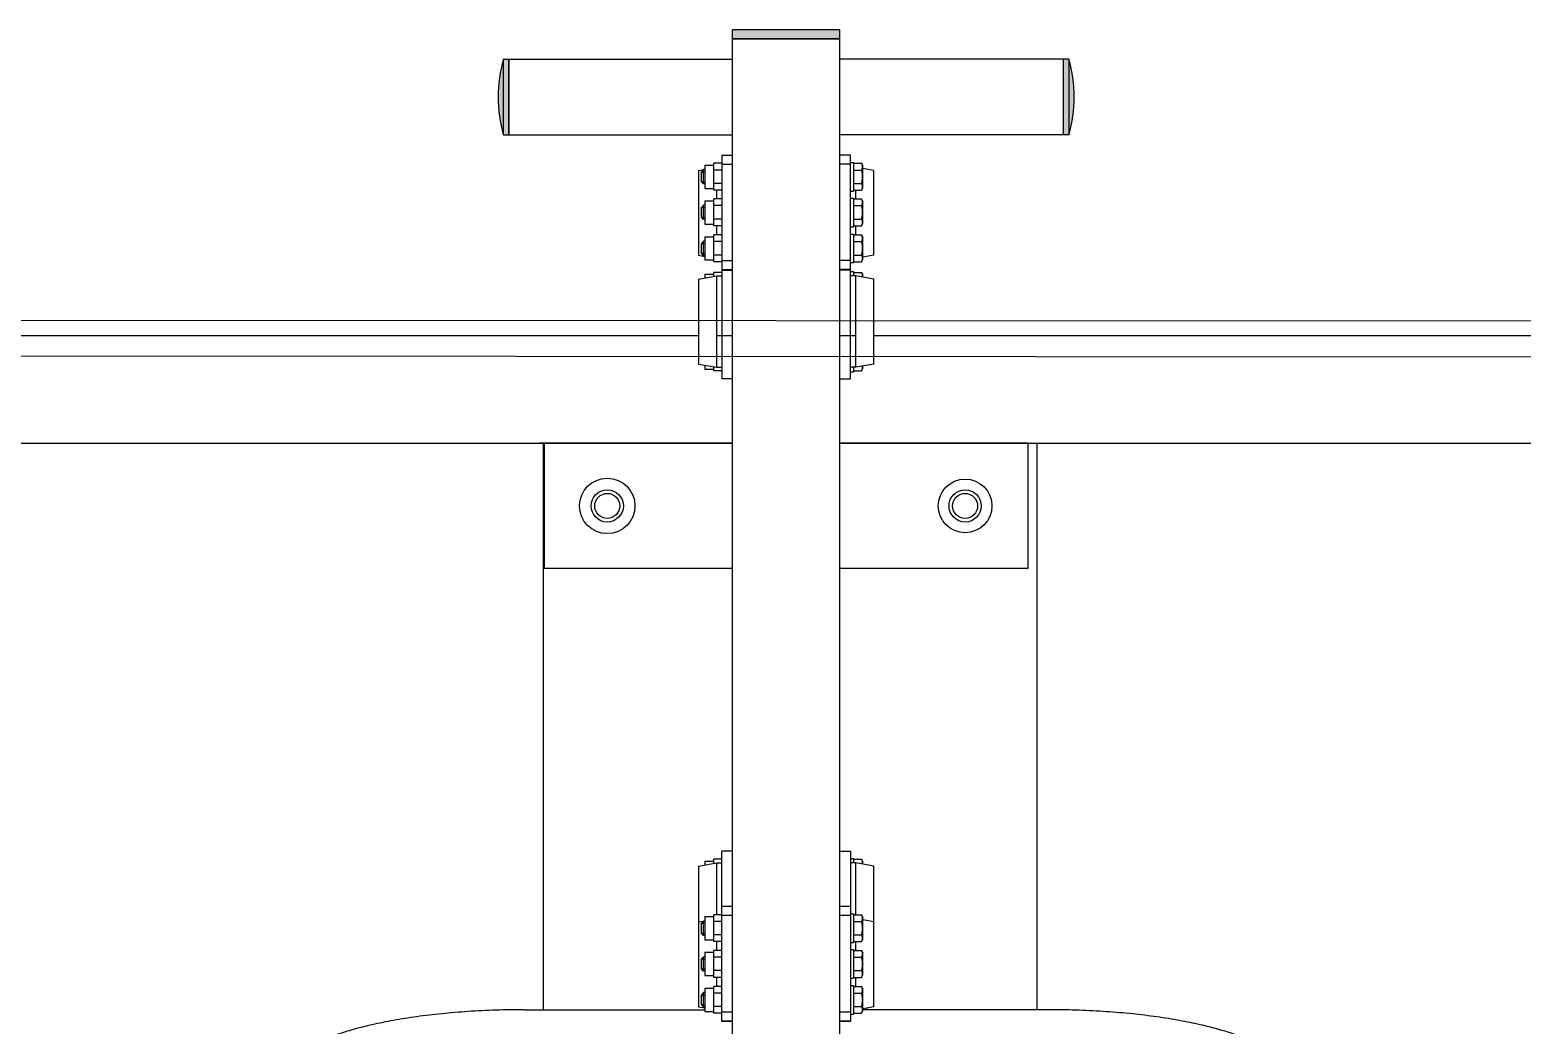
# Model space of a CAD drawing. Header units: millimetres. Extents: x -3908 to 2633, y -3782 to 2670.
# Drawn here: x -1227 to -393, y -773 to -216 of the extents above; entities that cross this region are included whole.
import ezdxf

# ---------------------------------------------------------------- set-up
doc = ezdxf.new("R2010")
doc.units = ezdxf.units.MM
doc.layers.add('DIKOM_ОБЪЕКТ', color=7, linetype='Continuous')

msp = doc.modelspace()

# ---------------------------------------------------------------- hatches: boundary and pattern name
at = {"layer": 'DIKOM_ОБЪЕКТ'}
h = msp.add_hatch(color=256, dxfattribs=at)
h.paths.add_polyline_path([(-834.04, -221.28), (-774.04, -221.28), (-774.04, -216.28), (-834.04, -216.28)])
h.paths.add_polyline_path([(-649.04, -232.7), (-649.04, -275), (-646.04, -275), (-646.04, -232.7)])
h.paths.add_polyline_path([(-643.04, -253.85), (-643.84, -242.85), (-646.04, -232.7), (-646.04, -275), (-643.75, -264.21)])
h.paths.add_polyline_path([(-959.04, -275), (-959.04, -232.7), (-962.04, -232.7), (-962.04, -275)])
h.paths.add_polyline_path([(-962.04, -275), (-962.04, -232.7), (-964.33, -243.48), (-965.04, -253.85), (-964.24, -264.84)])

# ---------------------------------------------------------------- linework, layer by layer
for p, q in [((-774.04, -216.28), (-834.04, -216.28)), ((-834.04, -986.23), (-834.04, -216.28)), ((-774.04, -986.23), (-774.04, -216.28)), ((-774.04, -221.28), (-834.04, -221.28)), ((-834.04, -221.28), (-774.04, -221.28)), ((-962.04, -232.7), (-834.04, -232.7)), ((-962.04, -275), (-962.04, -232.7)), ((-959.04, -275), (-959.04, -232.7)), ((-959.04, -232.7), (-959.04, -275)), ((-646.04, -232.7), (-774.04, -232.7)), ((-649.04, -275), (-649.04, -232.7)), ((-646.04, -232.7), (-646.04, -275)), ((-962.04, -275), (-834.04, -275)), ((-646.04, -275), (-774.04, -275)), ((-849.54, -291.88), (-849.54, -304.88)), ((-849.54, -291.88), (-844.44, -291.88)), ((-840.04, -290.87), (-844.44, -290.87)), ((-844.44, -305.89), (-844.44, -290.87)), ((-840.04, -286.29), (-834.04, -286.29)), ((-840.04, -286.29), (-840.04, -411.35)), ((-840.04, -291.28), (-834.04, -291.28)), ((-768.04, -286.29), (-774.04, -286.29)), ((-768.04, -291.28), (-774.04, -291.28)), ((-768.04, -411.35), (-768.04, -286.29)), ((-768.04, -290.38), (-766.44, -290.38)), ((-766.44, -290.38), (-766.44, -306.38)), ((-766.44, -290.87), (-761.91, -290.87)), ((-761.91, -290.88), (-761.91, -290.87)), ((-761.91, -290.88), (-761.14, -292.21)), ((-853.04, -294.8), (-849.54, -294.19)), ((-853.04, -294.8), (-853.04, -342.28)), ((-850.19, -294.38), (-851.44, -295.63)), ((-851.44, -301.13), (-851.44, -295.63)), ((-851.44, -295.63), (-849.54, -295.63)), ((-849.54, -294.38), (-850.19, -294.38)), ((-850.19, -302.38), (-850.19, -294.38)), ((-840.04, -294.61), (-844.44, -294.61)), ((-766.44, -294.61), (-761.91, -294.61)), ((-761.14, -304.56), (-761.14, -292.21)), ((-755.04, -294.8), (-761.14, -293.73)), ((-755.04, -342.28), (-755.04, -294.8)), ((-850.19, -302.38), (-851.44, -301.13)), ((-851.44, -301.13), (-849.54, -301.13)), ((-849.54, -302.38), (-850.19, -302.38)), ((-849.54, -304.88), (-844.44, -304.88)), ((-840.04, -302.12), (-844.44, -302.12)), ((-840.04, -305.89), (-844.44, -305.89)), ((-843.04, -305.89), (-843.04, -310.81)), ((-768.04, -306.38), (-766.44, -306.38)), ((-766.44, -302.12), (-761.91, -302.12)), ((-766.44, -305.89), (-761.91, -305.89)), ((-765.04, -310.81), (-765.04, -305.89)), ((-761.91, -305.88), (-761.14, -304.56)), ((-761.91, -305.88), (-761.91, -305.89)), ((-850.19, -314.31), (-851.44, -315.56)), ((-851.44, -321.06), (-851.44, -315.56)), ((-851.44, -315.56), (-849.54, -315.56)), ((-849.54, -314.31), (-850.19, -314.31)), ((-850.19, -322.31), (-850.19, -314.31)), ((-849.54, -311.81), (-849.54, -324.81)), ((-849.54, -311.81), (-844.44, -311.81)), ((-840.04, -310.81), (-844.44, -310.81)), ((-844.44, -325.82), (-844.44, -310.81)), ((-840.04, -314.54), (-844.44, -314.54)), ((-768.04, -310.31), (-766.44, -310.31)), ((-766.44, -310.31), (-766.44, -326.31)), ((-766.44, -310.81), (-761.91, -310.81)), ((-766.44, -314.54), (-761.91, -314.54)), ((-761.91, -310.82), (-761.91, -310.81)), ((-761.91, -310.82), (-761.14, -312.14)), ((-761.14, -324.49), (-761.14, -312.14)), ((-850.19, -322.31), (-851.44, -321.06)), ((-851.44, -321.06), (-849.54, -321.06)), ((-849.54, -322.31), (-850.19, -322.31)), ((-849.54, -324.81), (-844.44, -324.81)), ((-840.04, -322.05), (-844.44, -322.05)), ((-766.44, -322.05), (-761.91, -322.05)), ((-761.91, -325.81), (-761.14, -324.49)), ((-849.54, -331.88), (-849.54, -344.88)), ((-849.54, -331.88), (-844.44, -331.88)), ((-840.04, -325.82), (-844.44, -325.82)), ((-840.04, -330.87), (-844.44, -330.87)), ((-844.44, -345.89), (-844.44, -330.87)), ((-843.04, -325.82), (-843.04, -330.87)), ((-768.04, -326.31), (-766.44, -326.31)), ((-768.04, -330.38), (-766.44, -330.38)), ((-766.44, -325.82), (-761.91, -325.82)), ((-766.44, -330.38), (-766.44, -346.38)), ((-766.44, -330.87), (-761.91, -330.87)), ((-765.04, -330.87), (-765.04, -325.82)), ((-761.91, -325.81), (-761.91, -325.82)), ((-761.91, -330.88), (-761.91, -330.87)), ((-761.91, -330.88), (-761.14, -332.21)), ((-761.14, -344.56), (-761.14, -332.21)), ((-850.19, -334.38), (-851.44, -335.63)), ((-851.44, -341.13), (-851.44, -335.63)), ((-851.44, -335.63), (-849.54, -335.63)), ((-850.19, -342.38), (-851.44, -341.13)), ((-851.44, -341.13), (-849.54, -341.13)), ((-849.54, -334.38), (-850.19, -334.38)), ((-850.19, -342.38), (-850.19, -334.38)), ((-840.04, -334.61), (-844.44, -334.61)), ((-766.44, -334.61), (-761.91, -334.61)), ((-853.04, -342.28), (-849.54, -342.89)), ((-849.54, -342.38), (-850.19, -342.38)), ((-849.54, -344.88), (-844.44, -344.88)), ((-840.04, -342.12), (-844.44, -342.12)), ((-840.04, -345.89), (-844.44, -345.89)), ((-840.04, -345.28), (-834.04, -345.28)), ((-768.04, -345.28), (-774.04, -345.28)), ((-768.04, -346.38), (-766.44, -346.38)), ((-766.44, -342.12), (-761.91, -342.12)), ((-766.44, -345.89), (-761.91, -345.89)), ((-761.91, -345.88), (-761.14, -344.56)), ((-761.91, -345.88), (-761.91, -345.89)), ((-755.04, -342.28), (-761.14, -343.35)), ((-853.04, -355.61), (-843.04, -353.85)), ((-853.04, -355.61), (-853.04, -403.09)), ((-849.54, -352.85), (-844.44, -352.85)), ((-849.54, -352.85), (-849.54, -355)), ((-844.44, -354.1), (-844.44, -351.84)), ((-840.04, -351.84), (-844.44, -351.84)), ((-843.04, -353.85), (-843.04, -404.85)), ((-843.04, -353.85), (-840.04, -353.85)), ((-840.04, -350.29), (-834.04, -350.29)), ((-840.04, -350.54), (-834.04, -350.54)), ((-768.04, -350.29), (-774.04, -350.29)), ((-768.04, -350.54), (-774.04, -350.54)), ((-768.04, -351.35), (-766.44, -351.35)), ((-765.04, -353.85), (-768.04, -353.85)), ((-766.44, -351.35), (-766.44, -353.85)), ((-766.44, -351.84), (-761.91, -351.84)), ((-755.04, -355.61), (-765.04, -353.85)), ((-765.04, -404.85), (-765.04, -353.85)), ((-761.91, -351.84), (-761.14, -353.17)), ((-761.14, -354.54), (-761.14, -353.17)), ((-755.04, -403.09), (-755.04, -355.61)), ((85.81, -379.35), (-1894.04, -378.41)), ((-853.04, -387.35), (-1879.04, -387.35)), ((-834.04, -387.35), (-843.04, -387.35)), ((-765.04, -387.35), (-774.04, -387.35)), ((32.19, -387.35), (-755.04, -387.35)), ((85.81, -399.35), (-1894.04, -398.41)), ((-853.04, -403.09), (-843.04, -404.85)), ((-849.54, -403.7), (-849.54, -405.85)), ((-849.54, -405.85), (-844.44, -405.85)), ((-844.44, -406.86), (-844.44, -404.6)), ((-840.04, -406.86), (-844.44, -406.86)), ((-843.04, -404.85), (-840.04, -404.85)), ((-765.04, -404.85), (-768.04, -404.85)), ((-768.04, -407.35), (-766.44, -407.35)), ((-766.44, -404.85), (-766.44, -407.35)), ((-766.44, -406.86), (-761.91, -406.86)), ((-755.04, -403.09), (-765.04, -404.85)), ((-761.91, -406.86), (-761.14, -405.52)), ((-761.14, -405.52), (-761.14, -404.16)), ((-834.04, -411.35), (-840.04, -411.35)), ((-774.04, -411.35), (-768.04, -411.35)), ((-1879.04, -447.35), (-834.04, -447.35)), ((-879.04, -447.35), (-942.04, -447.35)), ((-939.72, -763.92), (-939.72, -447.35)), ((-939.04, -517.35), (-939.04, -447.35)), ((-834.04, -447.35), (-939.04, -447.35)), ((-774.04, -447.35), (48.27, -447.35)), ((-669.04, -447.35), (-774.04, -447.35)), ((-729.04, -447.35), (-666.04, -447.35)), ((-669.04, -447.35), (-669.04, -517.35)), ((-663.72, -763.92), (-663.72, -447.35)), ((-834.04, -517.35), (-939.04, -517.35)), ((-669.04, -517.35), (-774.04, -517.35)), ((-834.04, -675.35), (-840.04, -675.35)), ((-840.04, -770.54), (-840.04, -675.35)), ((-774.04, -675.35), (-768.04, -675.35)), ((-768.04, -675.35), (-768.04, -770.54)), ((-853.04, -683.61), (-843.04, -681.85)), ((-853.04, -683.61), (-853.04, -762.28)), ((-849.54, -680.85), (-844.44, -680.85)), ((-849.54, -680.85), (-849.54, -683)), ((-844.44, -681.72), (-844.44, -679.84)), ((-840.04, -679.84), (-844.44, -679.84)), ((-844.44, -682.1), (-844.44, -681.72)), ((-843.04, -681.85), (-843.04, -710.87)), ((-843.04, -681.85), (-840.04, -681.85)), ((-768.04, -679.35), (-766.44, -679.35)), ((-765.04, -681.85), (-768.04, -681.85)), ((-766.44, -679.35), (-766.44, -681.17)), ((-766.44, -679.84), (-761.91, -679.84)), ((-766.44, -681.17), (-766.44, -681.85)), ((-755.04, -683.61), (-765.04, -681.85)), ((-765.04, -710.87), (-765.04, -681.85)), ((-761.91, -679.84), (-761.14, -681.17)), ((-761.14, -682.54), (-761.14, -681.17)), ((-755.04, -762.28), (-755.04, -683.61)), ((-834.04, -706.29), (-840.04, -706.29)), ((-768.04, -706.29), (-774.04, -706.29)), ((-853.04, -714.8), (-849.54, -714.18)), ((-850.19, -714.38), (-851.44, -715.63)), ((-851.44, -721.13), (-851.44, -715.63)), ((-851.44, -715.63), (-849.54, -715.63)), ((-849.54, -714.38), (-850.19, -714.38)), ((-850.19, -722.38), (-850.19, -714.38)), ((-849.54, -711.88), (-849.54, -724.88)), ((-849.54, -711.88), (-844.44, -711.88)), ((-840.04, -710.87), (-844.44, -710.87)), ((-844.44, -725.88), (-844.44, -710.87)), ((-840.04, -714.61), (-844.44, -714.61)), ((-834.04, -711.28), (-840.04, -711.28)), ((-768.04, -711.28), (-774.04, -711.28)), ((-768.04, -710.38), (-766.44, -710.38)), ((-766.44, -710.38), (-766.44, -726.38)), ((-766.44, -710.87), (-761.91, -710.87)), ((-766.44, -714.61), (-761.91, -714.61)), ((-761.91, -710.88), (-761.91, -710.87)), ((-761.91, -710.88), (-761.14, -712.2)), ((-761.14, -724.55), (-761.14, -712.2)), ((-755.04, -714.8), (-761.14, -713.73)), ((-850.19, -722.38), (-851.44, -721.13)), ((-851.44, -721.13), (-849.54, -721.13)), ((-849.54, -722.38), (-850.19, -722.38)), ((-849.54, -724.88), (-844.44, -724.88)), ((-840.04, -722.12), (-844.44, -722.12)), ((-766.44, -722.12), (-761.91, -722.12)), ((-761.91, -725.87), (-761.14, -724.55)), ((-849.54, -731.81), (-849.54, -744.81)), ((-849.54, -731.81), (-844.44, -731.81)), ((-840.04, -725.88), (-844.44, -725.88)), ((-840.04, -730.81), (-844.44, -730.81)), ((-844.44, -745.82), (-844.44, -730.81)), ((-843.04, -725.88), (-843.04, -730.81)), ((-768.04, -726.38), (-766.44, -726.38)), ((-768.04, -730.31), (-766.44, -730.31)), ((-766.44, -725.88), (-761.91, -725.88)), ((-766.44, -730.31), (-766.44, -746.31)), ((-766.44, -730.81), (-761.91, -730.81)), ((-765.04, -730.81), (-765.04, -725.88)), ((-761.91, -725.87), (-761.91, -725.88)), ((-761.91, -730.82), (-761.91, -730.81)), ((-761.91, -730.82), (-761.14, -732.14)), ((-761.14, -744.49), (-761.14, -732.14)), ((-850.19, -734.31), (-851.44, -735.56)), ((-851.44, -741.06), (-851.44, -735.56)), ((-851.44, -735.56), (-849.54, -735.56)), ((-850.19, -742.31), (-851.44, -741.06)), ((-851.44, -741.06), (-849.54, -741.06)), ((-849.54, -734.31), (-850.19, -734.31)), ((-850.19, -742.31), (-850.19, -734.31)), ((-840.04, -734.54), (-844.44, -734.54)), ((-840.04, -742.05), (-844.44, -742.05)), ((-766.44, -734.54), (-761.91, -734.54)), ((-766.44, -742.05), (-761.91, -742.05)), ((-849.54, -742.31), (-850.19, -742.31)), ((-849.54, -744.81), (-844.44, -744.81)), ((-840.04, -745.82), (-844.44, -745.82)), ((-843.04, -745.82), (-843.04, -750.87)), ((-768.04, -746.31), (-766.44, -746.31)), ((-768.04, -750.38), (-766.44, -750.38)), ((-766.44, -745.82), (-761.91, -745.82)), ((-766.44, -750.38), (-766.44, -766.38)), ((-765.04, -750.87), (-765.04, -745.82)), ((-761.91, -745.81), (-761.14, -744.49)), ((-761.91, -745.81), (-761.91, -745.82)), ((-850.19, -754.38), (-851.44, -755.63)), ((-851.44, -761.13), (-851.44, -755.63)), ((-851.44, -755.63), (-849.54, -755.63)), ((-849.54, -754.38), (-850.19, -754.38)), ((-850.19, -762.38), (-850.19, -754.38)), ((-849.54, -751.88), (-849.54, -764.88)), ((-849.54, -751.88), (-844.44, -751.88)), ((-840.04, -750.87), (-844.44, -750.87)), ((-844.44, -765.88), (-844.44, -750.87)), ((-840.04, -754.61), (-844.44, -754.61)), ((-766.44, -750.87), (-761.91, -750.87)), ((-766.44, -754.61), (-761.91, -754.61)), ((-761.91, -750.88), (-761.91, -750.87)), ((-761.91, -750.88), (-761.14, -752.2)), ((-761.14, -764.55), (-761.14, -752.2)), ((-950.35, -763.92), (-849.54, -763.92)), ((-853.04, -762.28), (-849.54, -762.89)), ((-850.19, -762.38), (-851.44, -761.13)), ((-851.44, -761.13), (-849.54, -761.13)), ((-849.54, -762.38), (-850.19, -762.38)), ((-849.54, -764.88), (-844.44, -764.88)), ((-840.04, -762.12), (-844.44, -762.12)), ((-840.04, -765.88), (-844.44, -765.88)), ((-834.04, -765.28), (-840.04, -765.28)), ((-768.04, -765.28), (-774.04, -765.28)), ((-768.04, -766.38), (-766.44, -766.38)), ((-766.44, -762.12), (-761.91, -762.12)), ((-766.44, -765.88), (-761.91, -765.88)), ((-761.91, -765.87), (-761.14, -764.55)), ((-761.91, -765.87), (-761.91, -765.88)), ((-755.04, -762.28), (-761.14, -763.35)), ((-657.74, -763.92), (-761.14, -763.92)), ((-759.04, -763.92), (-759.04, -762.98)), ((-834.04, -770.29), (-840.04, -770.29)), ((-834.04, -770.54), (-840.04, -770.54)), ((-768.04, -770.29), (-774.04, -770.29)), ((-768.04, -770.54), (-774.04, -770.54))]:
    msp.add_line(p, q, dxfattribs=at)
for centre, radius in [((-904.04, -482.35), 15.5), ((-904.04, -482.35), 9), ((-904.04, -482.35), 7), ((-704.04, -482.35), 15), ((-704.04, -482.35), 9), ((-704.04, -482.35), 7)]:
    msp.add_circle(centre, radius, dxfattribs=at)
for centre, start, end in [((-888.99, -253.85), 163.85359, 180), ((-719.1, -253.85), 0, 16.14641), ((-888.99, -253.85), 180, 196.14641), ((-719.1, -253.85), 343.85359, 0)]:
    msp.add_arc(centre, 76.05, start, end, dxfattribs=at)
for points, knots in [([(-761.91, -294.61), (-761.77, -294.37), (-761.62, -294.06), (-761.47, -293.65), (-761.4, -293.4), (-761.36, -293.15), (-761.33, -292.92), (-761.33, -292.7), (-761.34, -292.45), (-761.38, -292.18), (-761.46, -291.85), (-761.62, -291.42), (-761.79, -291.09), (-761.91, -290.88)], [0, 0, 0, 0, 2.757796, 3.597749, 4.649851, 5.507707, 6.37628, 7.207444, 7.985851, 9.11007, 10.215271, 11.642519, 14, 14, 14, 14]), ([(-761.91, -302.12), (-761.83, -301.83), (-761.71, -301.4), (-761.57, -300.76), (-761.48, -300.23), (-761.4, -299.68), (-761.36, -299.18), (-761.33, -298.72), (-761.33, -298.27), (-761.34, -297.85), (-761.37, -297.37), (-761.43, -296.77), (-761.59, -295.83), (-761.77, -295.09), (-761.91, -294.61)], [0, 0, 0, 0, 1.792921, 2.606895, 3.844333, 4.968544, 5.885196, 6.813299, 7.701429, 8.533187, 9.335775, 10.524184, 12.063388, 15, 15, 15, 15]), ([(-761.91, -305.89), (-761.77, -305.65), (-761.62, -305.33), (-761.47, -304.91), (-761.4, -304.66), (-761.36, -304.41), (-761.33, -304.18), (-761.33, -303.96), (-761.34, -303.71), (-761.38, -303.43), (-761.46, -303.11), (-761.62, -302.66), (-761.79, -302.33), (-761.91, -302.12)], [0, 0, 0, 0, 2.750356, 3.588044, 4.637308, 5.492849, 6.359079, 7.188001, 7.964308, 9.085494, 10.187714, 11.611112, 14, 14, 14, 14]), ([(-761.91, -314.54), (-761.77, -314.31), (-761.62, -313.99), (-761.47, -313.58), (-761.4, -313.33), (-761.36, -313.08), (-761.33, -312.85), (-761.33, -312.63), (-761.34, -312.38), (-761.38, -312.11), (-761.46, -311.79), (-761.62, -311.35), (-761.79, -311.02), (-761.91, -310.82)], [0, 0, 0, 0, 2.757796, 3.597749, 4.649851, 5.507707, 6.37628, 7.207444, 7.985851, 9.11007, 10.215271, 11.642519, 14, 14, 14, 14]), ([(-761.91, -322.05), (-761.83, -321.76), (-761.71, -321.33), (-761.57, -320.7), (-761.48, -320.17), (-761.4, -319.62), (-761.36, -319.12), (-761.33, -318.65), (-761.33, -318.2), (-761.34, -317.78), (-761.37, -317.3), (-761.43, -316.71), (-761.59, -315.76), (-761.77, -315.02), (-761.91, -314.54)], [0, 0, 0, 0, 1.792921, 2.606895, 3.844333, 4.968544, 5.885196, 6.813299, 7.701429, 8.533187, 9.335775, 10.524184, 12.063388, 15, 15, 15, 15]), ([(-761.91, -325.82), (-761.77, -325.58), (-761.62, -325.26), (-761.47, -324.84), (-761.4, -324.6), (-761.36, -324.34), (-761.33, -324.11), (-761.33, -323.89), (-761.34, -323.64), (-761.38, -323.37), (-761.46, -323.04), (-761.62, -322.6), (-761.79, -322.26), (-761.91, -322.05)], [0, 0, 0, 0, 2.750356, 3.588044, 4.637308, 5.492849, 6.359079, 7.188001, 7.964308, 9.085494, 10.187714, 11.611112, 14, 14, 14, 14]), ([(-761.91, -334.61), (-761.77, -334.37), (-761.62, -334.06), (-761.47, -333.65), (-761.4, -333.4), (-761.36, -333.15), (-761.33, -332.92), (-761.33, -332.7), (-761.34, -332.45), (-761.38, -332.18), (-761.46, -331.85), (-761.62, -331.42), (-761.79, -331.09), (-761.91, -330.88)], [0, 0, 0, 0, 2.757796, 3.597749, 4.649851, 5.507707, 6.37628, 7.207444, 7.985851, 9.11007, 10.215271, 11.642519, 14, 14, 14, 14]), ([(-761.91, -342.12), (-761.83, -341.83), (-761.71, -341.4), (-761.57, -340.76), (-761.48, -340.23), (-761.4, -339.68), (-761.36, -339.18), (-761.33, -338.72), (-761.33, -338.27), (-761.34, -337.85), (-761.37, -337.37), (-761.43, -336.77), (-761.59, -335.83), (-761.77, -335.09), (-761.91, -334.61)], [0, 0, 0, 0, 1.792921, 2.606895, 3.844333, 4.968544, 5.885196, 6.813299, 7.701429, 8.533187, 9.335775, 10.524184, 12.063388, 15, 15, 15, 15]), ([(-761.91, -345.89), (-761.77, -345.65), (-761.62, -345.33), (-761.47, -344.91), (-761.4, -344.66), (-761.36, -344.41), (-761.33, -344.18), (-761.33, -343.96), (-761.34, -343.71), (-761.38, -343.43), (-761.46, -343.1), (-761.62, -342.66), (-761.79, -342.33), (-761.91, -342.12)], [0, 0, 0, 0, 2.750356, 3.588044, 4.637308, 5.492849, 6.359079, 7.188001, 7.964308, 9.085494, 10.187714, 11.611112, 14, 14, 14, 14]), ([(-761.43, -354.49), (-761.4, -354.37), (-761.36, -354.17), (-761.33, -353.9), (-761.33, -353.67), (-761.34, -353.43), (-761.38, -353.16), (-761.46, -352.83), (-761.62, -352.39), (-761.79, -352.05), (-761.91, -351.84)], [0, 0, 0, 0, 1.471947, 2.442129, 3.370526, 4.239994, 5.495728, 6.73022, 8.324433, 11, 11, 11, 11]), ([(-761.91, -406.86), (-761.77, -406.62), (-761.62, -406.3), (-761.47, -405.88), (-761.4, -405.64), (-761.36, -405.39), (-761.33, -405.16), (-761.33, -404.93), (-761.34, -404.69), (-761.38, -404.45), (-761.42, -404.28), (-761.43, -404.21)], [0, 0, 0, 0, 3.360451, 4.383957, 5.665973, 6.711294, 7.769675, 8.782471, 9.730982, 11.100873, 12, 12, 12, 12]), ([(-761.43, -682.49), (-761.4, -682.37), (-761.36, -682.17), (-761.33, -681.9), (-761.33, -681.67), (-761.34, -681.43), (-761.38, -681.16), (-761.46, -680.83), (-761.62, -680.39), (-761.79, -680.05), (-761.91, -679.84)], [0, 0, 0, 0, 1.471947, 2.442129, 3.370526, 4.239994, 5.495728, 6.73022, 8.324433, 11, 11, 11, 11]), ([(-761.91, -714.61), (-761.77, -714.37), (-761.62, -714.06), (-761.47, -713.65), (-761.4, -713.4), (-761.36, -713.15), (-761.33, -712.92), (-761.33, -712.7), (-761.34, -712.45), (-761.38, -712.18), (-761.46, -711.85), (-761.62, -711.42), (-761.79, -711.09), (-761.91, -710.88)], [0, 0, 0, 0, 2.757796, 3.597749, 4.649851, 5.507707, 6.37628, 7.207444, 7.985851, 9.11007, 10.215271, 11.642519, 14, 14, 14, 14]), ([(-761.91, -722.12), (-761.83, -721.83), (-761.71, -721.4), (-761.57, -720.76), (-761.48, -720.23), (-761.4, -719.68), (-761.36, -719.18), (-761.33, -718.72), (-761.33, -718.27), (-761.34, -717.84), (-761.37, -717.37), (-761.43, -716.77), (-761.59, -715.83), (-761.77, -715.09), (-761.91, -714.61)], [0, 0, 0, 0, 1.792921, 2.606895, 3.844333, 4.968544, 5.885196, 6.813299, 7.701429, 8.533187, 9.335775, 10.524184, 12.063388, 15, 15, 15, 15]), ([(-761.91, -725.88), (-761.77, -725.64), (-761.62, -725.33), (-761.47, -724.91), (-761.4, -724.66), (-761.36, -724.41), (-761.33, -724.18), (-761.33, -723.95), (-761.34, -723.71), (-761.38, -723.43), (-761.46, -723.1), (-761.62, -722.66), (-761.79, -722.33), (-761.91, -722.12)], [0, 0, 0, 0, 2.750356, 3.588044, 4.637308, 5.492849, 6.359079, 7.188001, 7.964308, 9.085494, 10.187714, 11.611112, 14, 14, 14, 14]), ([(-761.91, -734.54), (-761.77, -734.3), (-761.62, -733.99), (-761.47, -733.58), (-761.4, -733.33), (-761.36, -733.08), (-761.33, -732.85), (-761.33, -732.63), (-761.34, -732.38), (-761.38, -732.11), (-761.46, -731.78), (-761.62, -731.35), (-761.79, -731.02), (-761.91, -730.82)], [0, 0, 0, 0, 2.757796, 3.597749, 4.649851, 5.507707, 6.37628, 7.207444, 7.985851, 9.11007, 10.215271, 11.642519, 14, 14, 14, 14]), ([(-761.91, -742.05), (-761.83, -741.76), (-761.71, -741.33), (-761.57, -740.69), (-761.48, -740.16), (-761.4, -739.61), (-761.36, -739.11), (-761.33, -738.65), (-761.33, -738.2), (-761.34, -737.78), (-761.37, -737.3), (-761.43, -736.7), (-761.59, -735.76), (-761.77, -735.02), (-761.91, -734.54)], [0, 0, 0, 0, 1.792921, 2.606895, 3.844333, 4.968544, 5.885196, 6.813299, 7.701429, 8.533187, 9.335775, 10.524184, 12.063388, 15, 15, 15, 15]), ([(-761.91, -745.82), (-761.77, -745.58), (-761.62, -745.26), (-761.47, -744.84), (-761.4, -744.59), (-761.36, -744.34), (-761.33, -744.11), (-761.33, -743.89), (-761.34, -743.64), (-761.38, -743.37), (-761.46, -743.04), (-761.62, -742.59), (-761.79, -742.26), (-761.91, -742.05)], [0, 0, 0, 0, 2.750356, 3.588044, 4.637308, 5.492849, 6.359079, 7.188001, 7.964308, 9.085494, 10.187714, 11.611112, 14, 14, 14, 14]), ([(-761.91, -754.61), (-761.77, -754.37), (-761.62, -754.06), (-761.47, -753.64), (-761.4, -753.4), (-761.36, -753.15), (-761.33, -752.92), (-761.33, -752.7), (-761.34, -752.45), (-761.38, -752.18), (-761.46, -751.85), (-761.62, -751.42), (-761.79, -751.09), (-761.91, -750.88)], [0, 0, 0, 0, 2.757796, 3.597749, 4.649851, 5.507707, 6.37628, 7.207444, 7.985851, 9.11007, 10.215271, 11.642519, 14, 14, 14, 14]), ([(-761.91, -762.12), (-761.83, -761.83), (-761.71, -761.4), (-761.57, -760.76), (-761.48, -760.23), (-761.4, -759.68), (-761.36, -759.18), (-761.33, -758.72), (-761.33, -758.27), (-761.34, -757.84), (-761.37, -757.37), (-761.43, -756.77), (-761.59, -755.83), (-761.77, -755.09), (-761.91, -754.61)], [0, 0, 0, 0, 1.792921, 2.606895, 3.844333, 4.968544, 5.885196, 6.813299, 7.701429, 8.533187, 9.335775, 10.524184, 12.063388, 15, 15, 15, 15]), ([(-950.35, -763.92), (-955.66, -763.92), (-966.22, -764.09), (-981.72, -764.85), (-996.54, -766.08), (-1010.54, -767.74), (-1023.53, -769.8), (-1035.4, -772.2), (-1045.71, -774.82), (-1054.23, -777.49), (-1061.32, -780.15), (-1067.01, -782.7), (-1071.82, -785.26), (-1075.89, -787.8), (-1079.71, -790.64), (-1083.16, -793.76), (-1085.71, -796.65), (-1087.05, -798.48), (-1087.47, -799.1)], [0, 0, 0, 0, 1.658647, 3.291307, 4.901027, 6.486097, 8.043951, 9.569692, 11.054985, 12.346279, 13.451667, 14.557054, 15.387813, 16.217741, 17.04767, 17.877006, 18.635639, 19, 19, 19, 19]), ([(-761.91, -765.88), (-761.77, -765.64), (-761.62, -765.33), (-761.47, -764.91), (-761.4, -764.66), (-761.36, -764.41), (-761.33, -764.18), (-761.33, -763.95), (-761.34, -763.71), (-761.38, -763.43), (-761.46, -763.1), (-761.62, -762.66), (-761.79, -762.33), (-761.91, -762.12)], [0, 0, 0, 0, 2.750356, 3.588044, 4.637308, 5.492849, 6.359079, 7.188001, 7.964308, 9.085494, 10.187714, 11.611112, 14, 14, 14, 14]), ([(-520.62, -799.1), (-520.88, -798.71), (-521.64, -797.65), (-523.29, -795.57), (-525.84, -792.89), (-529.27, -789.92), (-533.06, -787.23), (-537.38, -784.63), (-541.88, -782.33), (-547.31, -779.94), (-553.38, -777.66), (-561.02, -775.23), (-570.18, -772.8), (-581.18, -770.43), (-593.58, -768.32), (-607.03, -766.56), (-621.37, -765.21), (-636.43, -764.3), (-648.67, -763.96), (-655.81, -763.92), (-657.74, -763.92)], [0, 0, 0, 0, 0.253848, 0.710774, 1.472317, 2.34016, 3.323714, 4.159997, 5.223815, 6.132638, 7.340419, 8.535685, 10.010676, 11.639333, 13.31436, 15.026333, 16.769159, 18.539476, 20.334416, 21, 21, 21, 21])]:
    msp.add_open_spline(points, degree=3, knots=knots, dxfattribs=at)

doc.saveas('drawing.dxf')
